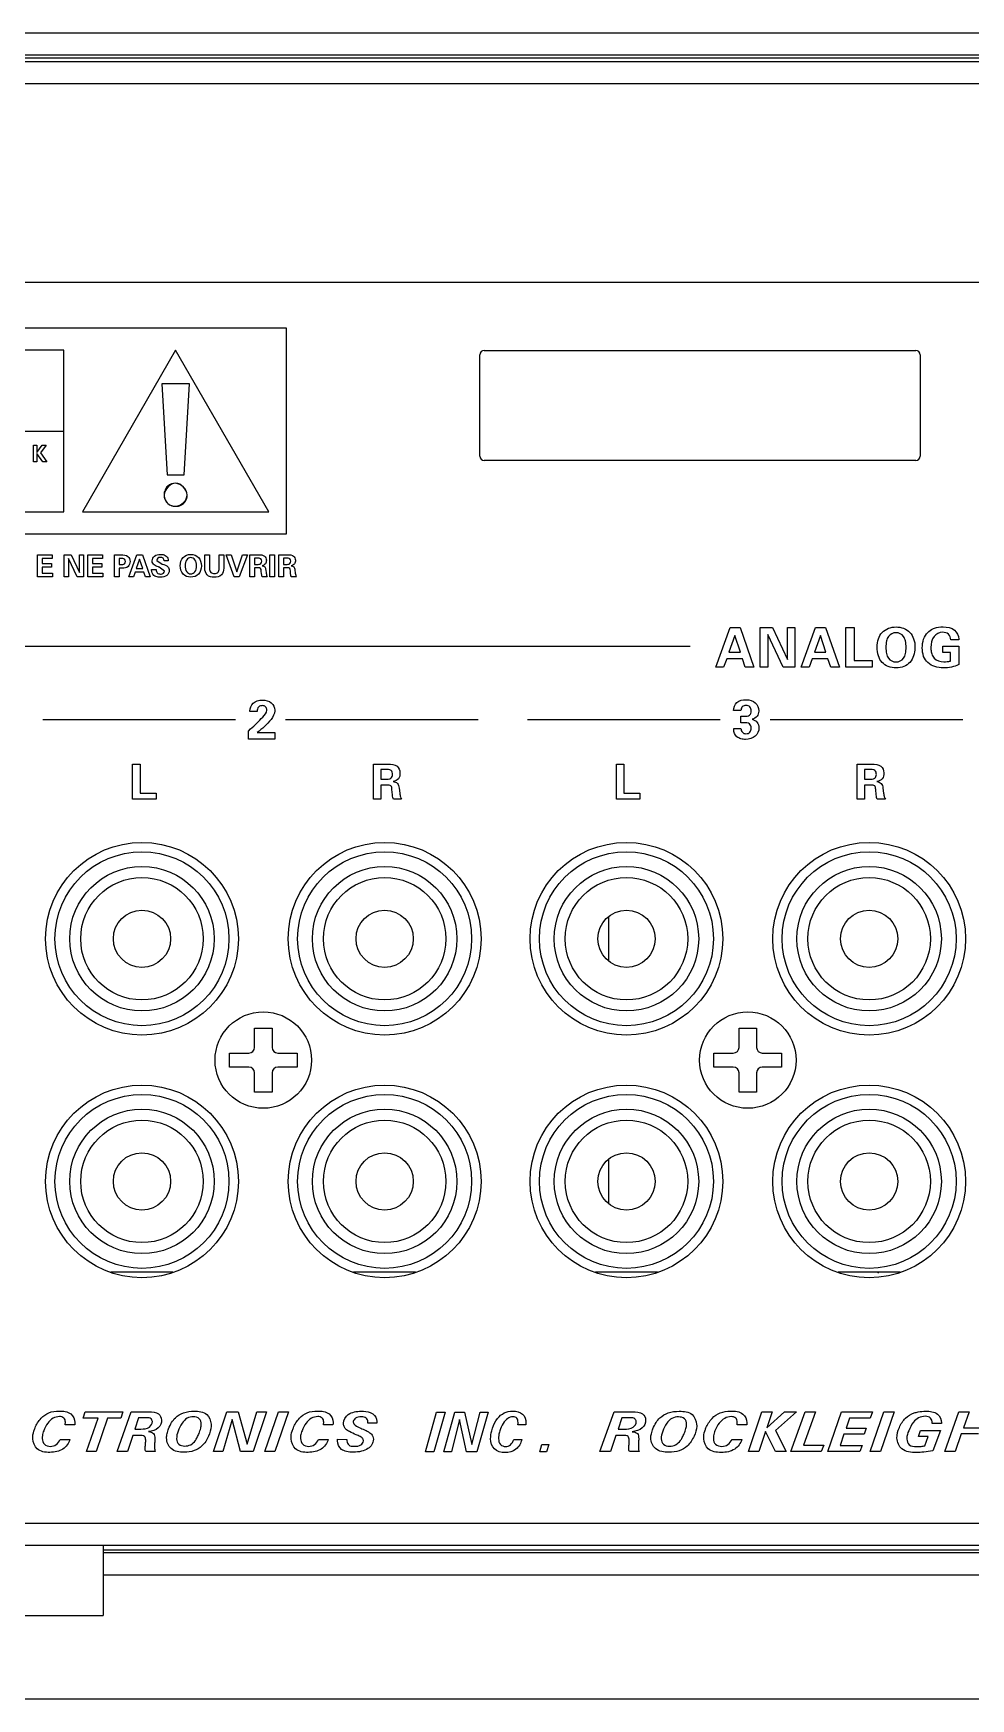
# Model space of a CAD drawing. Header units: inches. Extents: x 0 to 34, y 0 to 22.
# Drawn here: x 9.124 to 11.252, y 0 to 3.782 of the extents above; entities that cross this region are included whole.
import ezdxf

# ---------------------------------------------------------------- set-up
doc = ezdxf.new("R2010")
doc.units = ezdxf.units.IN
doc.header["$LTSCALE"] = 1.87
doc.header["$MEASUREMENT"] = 0
doc.layers.get('0').update_dxf_attribs({"linetype": 'CONTINUOUS'})
doc.layers.add('02___PRT_ALL_AXES', color=7, linetype='CONTINUOUS')

msp = doc.modelspace()

# ---------------------------------------------------------------- linework, layer by layer
at = {"color": 8}
for p, q in [((23.983, 3.7816), (7.3328, 3.7816)), ((23.9869, 3.7166), (7.3289, 3.7166)), ((23.9829, 3.7316), (7.3329, 3.7316)), ((23.9829, 3.7253), (7.3329, 3.7253)), ((23.9607, 3.6666), (7.355, 3.6666)), ((7.805, 3.2166), (23.5107, 3.2166)), ((10.1379, 2.8216), (10.1379, 3.0516)), ((10.1479, 3.0616), (11.1279, 3.0616)), ((11.1379, 3.0516), (11.1379, 2.8216)), ((11.1279, 2.8116), (10.1479, 2.8116)), ((10.4299, 1.7758), (10.4299, 1.6753)), ((9.6265, 1.479), (9.6265, 1.5228)), ((9.6265, 1.5228), (9.6663, 1.5228)), ((9.6663, 1.5228), (9.6663, 1.479)), ((10.7265, 1.479), (10.7265, 1.5228)), ((10.7265, 1.5228), (10.7663, 1.5228)), ((10.7663, 1.5228), (10.7663, 1.479)), ((9.5696, 1.4341), (9.5696, 1.466)), ((9.5696, 1.466), (9.6135, 1.466)), ((9.6793, 1.466), (9.7231, 1.466)), ((9.7231, 1.466), (9.7231, 1.4341)), ((10.6696, 1.4341), (10.6696, 1.466)), ((10.6696, 1.466), (10.7135, 1.466)), ((10.7793, 1.466), (10.8231, 1.466)), ((10.8231, 1.466), (10.8231, 1.4341)), ((9.6135, 1.4341), (9.5696, 1.4341)), ((9.6265, 1.3773), (9.6265, 1.4211)), ((9.6663, 1.4211), (9.6663, 1.3773)), ((9.7231, 1.4341), (9.6793, 1.4341)), ((10.7135, 1.4341), (10.6696, 1.4341)), ((10.7265, 1.3773), (10.7265, 1.4211)), ((10.7663, 1.4211), (10.7663, 1.3773)), ((10.8231, 1.4341), (10.7793, 1.4341)), ((9.6663, 1.3773), (9.6265, 1.3773)), ((10.7663, 1.3773), (10.7265, 1.3773)), ((10.4299, 1.2248), (10.4299, 1.1243)), ((7.7789, 0.3986), (23.5369, 0.3986)), ((7.7555, 0.3486), (23.5602, 0.3486)), ((9.2829, 0.3486), (9.2829, 0.1886)), ((9.2829, 0.3379), (14.1579, 0.3379)), ((9.2829, 0.3316), (14.1579, 0.3316)), ((9.2829, 0.2816), (22.0329, 0.2816)), ((8.5329, 0.1886), (9.2829, 0.1886)), ((0, 0), (34, 0))]:
    msp.add_line(p, q, dxfattribs=at)
at = {"color": 5}
for p, q in [((9.6991, 3.112), (7.9388, 3.112)), ((9.6991, 2.645), (9.6991, 3.112)), ((9.1937, 3.0618), (8.456, 3.0618)), ((9.1937, 2.6952), (9.1937, 3.0618)), ((9.4474, 3.0618), (9.2357, 2.6952)), ((9.6591, 2.6952), (9.4474, 3.0618)), ((9.4162, 2.9854), (9.4284, 2.7787)), ((9.4787, 2.9854), (9.4162, 2.9854)), ((9.4664, 2.7787), (9.4787, 2.9854)), ((8.456, 2.8785), (9.1937, 2.8785)), ((9.1243, 2.8082), (9.1243, 2.846)), ((9.1243, 2.846), (9.1323, 2.846)), ((9.1323, 2.846), (9.1323, 2.8297)), ((9.1323, 2.8297), (9.1446, 2.846)), ((9.1537, 2.846), (9.1404, 2.8291)), ((9.1446, 2.846), (9.1537, 2.846)), ((9.1323, 2.8082), (9.1243, 2.8082)), ((9.1323, 2.8278), (9.1323, 2.8082)), ((9.1456, 2.8082), (9.1323, 2.8278)), ((9.1404, 2.8291), (9.155, 2.8082)), ((9.155, 2.8082), (9.1456, 2.8082)), ((9.4284, 2.7787), (9.4664, 2.7787)), ((9.4474, 2.7597), (9.4474, 2.7597)), ((9.4735, 2.7336), (9.4735, 2.7336)), ((8.456, 2.6952), (9.1937, 2.6952)), ((9.2357, 2.6952), (9.6591, 2.6952)), ((7.9388, 2.645), (9.6991, 2.645)), ((9.1336, 2.5474), (9.1336, 2.5975)), ((9.1336, 2.5975), (9.1668, 2.5975)), ((9.1445, 2.5892), (9.1445, 2.5774)), ((9.1668, 2.5892), (9.1445, 2.5892)), ((9.1445, 2.5774), (9.1654, 2.5774)), ((9.1654, 2.5774), (9.1654, 2.5692)), ((9.1668, 2.5975), (9.1668, 2.5892)), ((9.1945, 2.5474), (9.1945, 2.5975)), ((9.1945, 2.5975), (9.2099, 2.5975)), ((9.2041, 2.5888), (9.2041, 2.5474)), ((9.2235, 2.5474), (9.2041, 2.5888)), ((9.2099, 2.5975), (9.2287, 2.5573)), ((9.2287, 2.5573), (9.2287, 2.5975)), ((9.2287, 2.5975), (9.2383, 2.5975)), ((9.2383, 2.5975), (9.2383, 2.5474)), ((9.2479, 2.5474), (9.2479, 2.5975)), ((9.2479, 2.5975), (9.2811, 2.5975)), ((9.2588, 2.5892), (9.2588, 2.5774)), ((9.2811, 2.5892), (9.2588, 2.5892)), ((9.2588, 2.5774), (9.2797, 2.5774)), ((9.2797, 2.5774), (9.2797, 2.5692)), ((9.2811, 2.5975), (9.2811, 2.5892)), ((9.3088, 2.5474), (9.3088, 2.5975)), ((9.3088, 2.5975), (9.3236, 2.5975)), ((9.3189, 2.5891), (9.3189, 2.5752)), ((9.324, 2.5891), (9.3189, 2.5891)), ((9.3189, 2.5752), (9.324, 2.5752)), ((9.3414, 2.5474), (9.3595, 2.5975)), ((9.3656, 2.5876), (9.358, 2.5664)), ((9.3595, 2.5975), (9.3721, 2.5975)), ((9.3725, 2.5664), (9.3656, 2.5876)), ((9.3721, 2.5975), (9.3895, 2.5474)), ((9.4044, 2.5846), (9.4167, 2.5765)), ((9.4167, 2.5765), (9.4173, 2.5763)), ((9.4305, 2.5835), (9.4212, 2.5835)), ((9.4305, 2.5838), (9.4305, 2.5835)), ((9.5136, 2.5667), (9.5136, 2.5975)), ((9.5136, 2.5975), (9.5243, 2.5975)), ((9.5243, 2.5975), (9.5243, 2.5659)), ((9.5463, 2.5664), (9.5463, 2.5975)), ((9.5463, 2.5975), (9.5566, 2.5975)), ((9.5566, 2.5975), (9.5566, 2.5667)), ((9.5799, 2.5474), (9.5617, 2.5975)), ((9.5617, 2.5975), (9.5733, 2.5975)), ((9.5733, 2.5975), (9.5865, 2.5584)), ((9.5865, 2.5584), (9.5993, 2.5975)), ((9.6102, 2.5975), (9.5918, 2.5474)), ((9.5993, 2.5975), (9.6102, 2.5975)), ((9.6156, 2.5474), (9.6156, 2.5975)), ((9.6156, 2.5975), (9.6363, 2.5975)), ((9.6261, 2.5897), (9.6261, 2.5757)), ((9.6324, 2.5897), (9.6261, 2.5897)), ((9.6261, 2.5757), (9.6324, 2.5757)), ((9.6613, 2.5474), (9.6613, 2.5975)), ((9.6613, 2.5975), (9.672, 2.5975)), ((9.672, 2.5975), (9.672, 2.5474)), ((9.6815, 2.5474), (9.6815, 2.5975)), ((9.6815, 2.5975), (9.7023, 2.5975)), ((9.6921, 2.5897), (9.6921, 2.5757)), ((9.6984, 2.5897), (9.6921, 2.5897)), ((9.6921, 2.5757), (9.6984, 2.5757)), ((9.1676, 2.5474), (9.1336, 2.5474)), ((9.1445, 2.5692), (9.1445, 2.5558)), ((9.1654, 2.5692), (9.1445, 2.5692)), ((9.1445, 2.5558), (9.1676, 2.5558)), ((9.1676, 2.5558), (9.1676, 2.5474)), ((9.2041, 2.5474), (9.1945, 2.5474)), ((9.2383, 2.5474), (9.2235, 2.5474)), ((9.2819, 2.5474), (9.2479, 2.5474)), ((9.2588, 2.5692), (9.2588, 2.5558)), ((9.2797, 2.5692), (9.2588, 2.5692)), ((9.2588, 2.5558), (9.2819, 2.5558)), ((9.2819, 2.5558), (9.2819, 2.5474)), ((9.3189, 2.5474), (9.3088, 2.5474)), ((9.3189, 2.5667), (9.3189, 2.5474)), ((9.3263, 2.5667), (9.3189, 2.5667)), ((9.3514, 2.5474), (9.3414, 2.5474)), ((9.3553, 2.5582), (9.3514, 2.5474)), ((9.3751, 2.5582), (9.3553, 2.5582)), ((9.358, 2.5664), (9.3725, 2.5664)), ((9.3787, 2.5474), (9.3751, 2.5582)), ((9.3895, 2.5474), (9.3787, 2.5474)), ((9.3927, 2.563), (9.3927, 2.5637)), ((9.3927, 2.5637), (9.4032, 2.5637)), ((9.422, 2.5606), (9.4102, 2.5693)), ((9.5918, 2.5474), (9.5799, 2.5474)), ((9.6261, 2.5474), (9.6156, 2.5474)), ((9.6261, 2.5676), (9.6261, 2.5474)), ((9.6353, 2.5676), (9.6261, 2.5676)), ((9.6425, 2.5535), (9.6418, 2.5611)), ((9.6555, 2.5474), (9.6439, 2.5474)), ((9.652, 2.5631), (9.6529, 2.5558)), ((9.672, 2.5474), (9.6613, 2.5474)), ((9.6921, 2.5474), (9.6815, 2.5474)), ((9.6921, 2.5676), (9.6921, 2.5474)), ((9.7013, 2.5676), (9.6921, 2.5676)), ((9.7085, 2.5535), (9.7078, 2.5611)), ((9.7215, 2.5474), (9.7099, 2.5474)), ((9.718, 2.5631), (9.7189, 2.5558)), ((10.6735, 2.3422), (10.7062, 2.4322)), ((10.7062, 2.4322), (10.7289, 2.4322)), ((10.7289, 2.4322), (10.7603, 2.3422)), ((10.7746, 2.3422), (10.7746, 2.4322)), ((10.7746, 2.4322), (10.8024, 2.4322)), ((10.8024, 2.4322), (10.8362, 2.3598)), ((10.8362, 2.3598), (10.8362, 2.4322)), ((10.8362, 2.4322), (10.8535, 2.4322)), ((10.8535, 2.4322), (10.8535, 2.3422)), ((10.8677, 2.3422), (10.9003, 2.4322)), ((10.9003, 2.4322), (10.923, 2.4322)), ((10.923, 2.4322), (10.9544, 2.3422)), ((10.9689, 2.3422), (10.9689, 2.4322)), ((10.9689, 2.4322), (10.988, 2.4322)), ((10.988, 2.4322), (10.988, 2.3574)), ((10.6159, 2.389), (8.0461, 2.389)), ((10.7172, 2.4145), (10.7035, 2.3763)), ((10.7295, 2.3763), (10.7172, 2.4145)), ((10.7919, 2.4167), (10.7919, 2.3422)), ((10.8268, 2.3422), (10.7919, 2.4167)), ((10.9113, 2.4145), (10.8977, 2.3763)), ((10.9237, 2.3763), (10.9113, 2.4145)), ((11.1893, 2.3758), (11.1893, 2.3902)), ((11.1893, 2.3902), (11.2252, 2.3902)), ((11.2255, 2.4045), (11.2073, 2.4045)), ((11.2252, 2.3902), (11.2252, 2.348)), ((11.2255, 2.4061), (11.2255, 2.4045)), ((10.6987, 2.3615), (10.6916, 2.3422)), ((10.7343, 2.3615), (10.6987, 2.3615)), ((10.7035, 2.3763), (10.7295, 2.3763)), ((10.7407, 2.3422), (10.7343, 2.3615)), ((10.8928, 2.3615), (10.8858, 2.3422)), ((10.9284, 2.3615), (10.8928, 2.3615)), ((10.8977, 2.3763), (10.9237, 2.3763)), ((10.9348, 2.3422), (10.9284, 2.3615)), ((10.988, 2.3574), (11.0286, 2.3574)), ((11.0286, 2.3574), (11.0286, 2.3422)), ((11.2065, 2.3758), (11.1893, 2.3758)), ((11.2064, 2.3562), (11.2065, 2.3758)), ((10.6916, 2.3422), (10.6735, 2.3422)), ((10.7603, 2.3422), (10.7407, 2.3422)), ((10.7919, 2.3422), (10.7746, 2.3422)), ((10.8535, 2.3422), (10.8268, 2.3422)), ((10.8858, 2.3422), (10.8677, 2.3422)), ((10.9544, 2.3422), (10.9348, 2.3422)), ((11.0286, 2.3422), (10.9689, 2.3422)), ((9.6159, 2.2418), (9.6159, 2.2427)), ((9.6325, 2.2418), (9.6159, 2.2418)), ((10.7308, 2.2437), (10.7142, 2.2437)), ((9.1461, 2.2233), (9.5836, 2.2233)), ((9.6125, 2.1973), (9.6176, 2.2019)), ((9.6125, 2.179), (9.6125, 2.1973)), ((9.6325, 2.1938), (9.6727, 2.1938)), ((9.6727, 2.1938), (9.6727, 2.179)), ((9.6971, 2.2233), (10.1346, 2.2233)), ((10.2461, 2.2233), (10.6836, 2.2233)), ((10.7146, 2.2011), (10.7146, 2.2029)), ((10.7146, 2.2029), (10.7309, 2.2029)), ((10.7309, 2.2162), (10.7309, 2.2307)), ((10.7309, 2.2307), (10.7377, 2.2307)), ((10.7374, 2.2162), (10.7309, 2.2162)), ((10.7971, 2.2233), (11.2346, 2.2233)), ((9.6727, 2.179), (9.6125, 2.179)), ((9.3497, 2.0423), (9.3497, 2.1223)), ((9.3497, 2.1223), (9.3667, 2.1223)), ((9.3667, 2.1223), (9.3667, 2.0559)), ((9.8964, 2.0423), (9.8964, 2.1223)), ((9.8964, 2.1223), (9.9296, 2.1223)), ((10.4482, 2.0423), (10.4482, 2.1223)), ((10.4482, 2.1223), (10.4653, 2.1223)), ((10.4653, 2.1223), (10.4653, 2.0559)), ((10.9949, 2.0423), (10.9949, 2.1223)), ((10.9949, 2.1223), (11.0282, 2.1223)), ((9.9132, 2.11), (9.9132, 2.0876)), ((9.9233, 2.11), (9.9132, 2.11)), ((9.9132, 2.0876), (9.9233, 2.0876)), ((11.0117, 2.11), (11.0117, 2.0876)), ((11.0218, 2.11), (11.0117, 2.11)), ((11.0117, 2.0876), (11.0218, 2.0876)), ((9.4028, 2.0423), (9.3497, 2.0423)), ((9.3667, 2.0559), (9.4028, 2.0559)), ((9.4028, 2.0559), (9.4028, 2.0423)), ((9.9132, 2.0423), (9.8964, 2.0423)), ((9.9132, 2.0745), (9.9132, 2.0423)), ((9.9279, 2.0745), (9.9132, 2.0745)), ((9.9395, 2.0521), (9.9384, 2.0642)), ((9.9603, 2.0423), (9.9417, 2.0423)), ((9.9547, 2.0673), (9.9562, 2.0558)), ((10.5014, 2.0423), (10.4482, 2.0423)), ((10.4653, 2.0559), (10.5014, 2.0559)), ((10.5014, 2.0559), (10.5014, 2.0423)), ((11.0117, 2.0423), (10.9949, 2.0423)), ((11.0117, 2.0745), (11.0117, 2.0423)), ((11.0265, 2.0745), (11.0117, 2.0745)), ((11.038, 2.0521), (11.0369, 2.0642)), ((11.0588, 2.0423), (11.0403, 2.0423)), ((11.0533, 2.0673), (11.0547, 2.0558)), ((11.0419, 0.9665), (11.044, 0.9686)), ((9.2372, 0.6373), (9.2419, 0.6512)), ((9.2419, 0.6512), (9.3276, 0.6512)), ((9.3148, 0.5612), (9.3463, 0.6512)), ((9.3276, 0.6512), (9.3231, 0.6373)), ((9.3463, 0.6512), (9.3868, 0.6512)), ((9.5334, 0.5612), (9.5637, 0.6512)), ((9.5637, 0.6512), (9.5894, 0.6512)), ((9.5894, 0.6512), (9.6094, 0.5777)), ((9.6094, 0.5777), (9.6317, 0.6512)), ((9.6533, 0.6512), (9.6232, 0.5612)), ((9.6317, 0.6512), (9.6533, 0.6512)), ((9.65, 0.5612), (9.6806, 0.6512)), ((9.7034, 0.6512), (9.6728, 0.5612)), ((9.6806, 0.6512), (9.7034, 0.6512)), ((10.0143, 0.5608), (10.04, 0.6508)), ((10.0592, 0.6508), (10.0335, 0.5608)), ((10.04, 0.6508), (10.0592, 0.6508)), ((10.0561, 0.5608), (10.0815, 0.6508)), ((10.0815, 0.6508), (10.1031, 0.6508)), ((10.1031, 0.6508), (10.12, 0.5773)), ((10.12, 0.5773), (10.1387, 0.6508)), ((10.1569, 0.6508), (10.1315, 0.5608)), ((10.1387, 0.6508), (10.1569, 0.6508)), ((10.4108, 0.5611), (10.4433, 0.6511)), ((10.4433, 0.6511), (10.485, 0.6511)), ((10.7477, 0.5611), (10.7785, 0.6511)), ((10.7785, 0.6511), (10.8019, 0.6511)), ((10.8019, 0.6511), (10.7896, 0.6152)), ((10.7896, 0.6152), (10.8297, 0.6511)), ((10.8567, 0.6511), (10.8094, 0.6089)), ((10.8297, 0.6511), (10.8567, 0.6511)), ((10.8444, 0.5611), (10.8764, 0.6511)), ((10.8998, 0.6511), (10.8731, 0.5758)), ((10.8764, 0.6511), (10.8998, 0.6511)), ((10.9281, 0.5611), (10.9593, 0.6511)), ((10.9593, 0.6511), (11.0295, 0.6511)), ((11.024, 0.5611), (11.0555, 0.6511)), ((11.0295, 0.6511), (11.0245, 0.6371)), ((11.079, 0.6511), (11.0475, 0.5611)), ((11.0555, 0.6511), (11.079, 0.6511)), ((11.194, 0.5611), (11.2256, 0.6511)), ((11.2256, 0.6511), (11.2487, 0.6511)), ((11.2487, 0.6511), (11.236, 0.615)), ((9.2181, 0.6221), (9.1965, 0.6221)), ((9.2711, 0.6373), (9.2372, 0.6373)), ((9.2451, 0.5612), (9.2711, 0.6373)), ((9.2928, 0.6373), (9.2672, 0.5612)), ((9.3231, 0.6373), (9.2928, 0.6373)), ((9.3632, 0.6378), (9.3549, 0.6123)), ((9.3549, 0.6123), (9.3686, 0.6123)), ((9.3818, 0.6378), (9.3632, 0.6378)), ((9.5757, 0.6342), (9.5547, 0.5612)), ((9.5946, 0.5612), (9.5757, 0.6342)), ((9.8046, 0.6221), (9.783, 0.6221)), ((9.9042, 0.6257), (9.8838, 0.6257)), ((10.0916, 0.6338), (10.074, 0.5608)), ((10.1075, 0.5608), (10.0916, 0.6338)), ((10.2425, 0.6217), (10.2244, 0.6217)), ((10.4607, 0.6377), (10.4522, 0.6122)), ((10.4522, 0.6122), (10.4662, 0.6122)), ((10.4799, 0.6377), (10.4607, 0.6377)), ((10.7442, 0.622), (10.722, 0.6219)), ((10.7867, 0.6068), (10.7712, 0.5611)), ((10.8095, 0.5611), (10.7867, 0.6068)), ((10.8094, 0.6089), (10.8339, 0.5611)), ((10.9776, 0.6371), (10.9698, 0.6142)), ((10.9698, 0.6142), (11.0151, 0.6142)), ((11.0245, 0.6371), (10.9776, 0.6371)), ((11.0151, 0.6142), (11.0104, 0.6003)), ((11.1338, 0.5952), (11.1387, 0.6089)), ((11.1387, 0.6089), (11.1837, 0.6089)), ((11.1653, 0.6251), (11.1653, 0.6259)), ((11.1863, 0.6251), (11.1653, 0.6251)), ((11.1837, 0.6089), (11.1664, 0.5631)), ((11.1863, 0.6261), (11.1863, 0.6251)), ((11.236, 0.615), (11.2751, 0.615)), ((9.1855, 0.5888), (9.2073, 0.5888)), ((9.3499, 0.5978), (9.3377, 0.5612)), ((9.3658, 0.5978), (9.3499, 0.5978)), ((9.772, 0.5888), (9.7938, 0.5888)), ((9.8147, 0.5857), (9.8149, 0.589)), ((9.8149, 0.589), (9.8364, 0.5889)), ((10.2151, 0.5885), (10.2334, 0.5885)), ((10.2742, 0.5608), (10.2789, 0.5772)), ((10.2789, 0.5772), (10.2947, 0.5772)), ((10.2947, 0.5772), (10.2896, 0.5608)), ((10.447, 0.5977), (10.4344, 0.5611)), ((10.4634, 0.5977), (10.447, 0.5977)), ((10.7106, 0.5887), (10.733, 0.5887)), ((10.8731, 0.5758), (10.9189, 0.5758)), ((10.9189, 0.5758), (10.9131, 0.5611)), ((10.9648, 0.6003), (10.9561, 0.5752)), ((10.9561, 0.5752), (11.0062, 0.5752)), ((11.0104, 0.6003), (10.9648, 0.6003)), ((11.0062, 0.5752), (11.0011, 0.5611)), ((11.1562, 0.5952), (11.1338, 0.5952)), ((11.1486, 0.5744), (11.1562, 0.5952)), ((11.2312, 0.6012), (11.2172, 0.5611)), ((11.2703, 0.6012), (11.2312, 0.6012)), ((9.2672, 0.5612), (9.2451, 0.5612)), ((9.3377, 0.5612), (9.3148, 0.5612)), ((9.4009, 0.5612), (9.3794, 0.5612)), ((9.5547, 0.5612), (9.5334, 0.5612)), ((9.6232, 0.5612), (9.5946, 0.5612)), ((9.6728, 0.5612), (9.65, 0.5612)), ((10.0335, 0.5608), (10.0143, 0.5608)), ((10.074, 0.5608), (10.0561, 0.5608)), ((10.1315, 0.5608), (10.1075, 0.5608)), ((10.2896, 0.5608), (10.2742, 0.5608)), ((10.4344, 0.5611), (10.4108, 0.5611)), ((10.4996, 0.5611), (10.4775, 0.5611)), ((10.7712, 0.5611), (10.7477, 0.5611)), ((10.8339, 0.5611), (10.8095, 0.5611)), ((10.9131, 0.5611), (10.8444, 0.5611)), ((11.0011, 0.5611), (10.9281, 0.5611)), ((11.0475, 0.5611), (11.024, 0.5611)), ((11.2172, 0.5611), (11.194, 0.5611))]:
    msp.add_line(p, q, dxfattribs=at)
at = {"color": 7}
for p, q in [((9.4413, 0.9686), (9.3005, 0.9686)), ((9.9923, 0.9686), (9.8515, 0.9686)), ((10.5413, 0.9686), (10.4005, 0.9686)), ((11.0923, 0.9686), (10.9515, 0.9686))]:
    msp.add_line(p, q, dxfattribs=at)
at = {"color": 8}
for centre, radius in [((9.3709, 1.7256), 0.1975), ((9.9219, 1.7256), 0.1975), ((10.4709, 1.7256), 0.1975), ((11.0219, 1.7256), 0.1975), ((9.3709, 1.7256), 0.164), ((9.3709, 1.7256), 0.139), ((9.9219, 1.7256), 0.164), ((9.9219, 1.7256), 0.139), ((10.4709, 1.7256), 0.164), ((10.4709, 1.7256), 0.139), ((11.0219, 1.7256), 0.164), ((11.0219, 1.7256), 0.139), ((9.3709, 1.7256), 0.065), ((9.9219, 1.7256), 0.065), ((10.4709, 1.7256), 0.065), ((11.0219, 1.7256), 0.065), ((9.3709, 1.1746), 0.1975), ((9.9219, 1.1746), 0.1975), ((10.4709, 1.1746), 0.1975), ((11.0219, 1.1746), 0.1975), ((9.3709, 1.1746), 0.164), ((9.9219, 1.1746), 0.164), ((10.4709, 1.1746), 0.164), ((11.0219, 1.1746), 0.164), ((9.3709, 1.1746), 0.139), ((9.9219, 1.1746), 0.139), ((10.4709, 1.1746), 0.139), ((11.0219, 1.1746), 0.139), ((9.3709, 1.1746), 0.065), ((9.9219, 1.1746), 0.065), ((10.4709, 1.1746), 0.065), ((11.0219, 1.1746), 0.065)]:
    msp.add_circle(centre, radius, dxfattribs=at)
for centre, radius, start, end in [((10.1479, 3.0516), 0.01, 90, 180), ((11.1279, 3.0516), 0.01, 0, 90), ((10.1479, 2.8216), 0.01, 180, 270), ((11.1279, 2.8216), 0.01, 270, 360), ((9.6135, 1.479), 0.013, 270, 360), ((9.6793, 1.479), 0.013, 180, 270), ((10.7135, 1.479), 0.013, 270, 360), ((10.7793, 1.479), 0.013, 180, 270), ((9.6135, 1.4211), 0.013, 0, 90), ((9.6793, 1.4211), 0.013, 90, 180), ((10.7135, 1.4211), 0.013, 0, 90), ((10.7793, 1.4211), 0.013, 90, 180)]:
    msp.add_arc(centre, radius, start, end, dxfattribs=at)
at = {"color": 5}
for points, start_tangent, end_tangent in [([(9.4474, 2.7597), (9.4213, 2.7336), (9.4279, 2.7157), (9.436, 2.7098), (9.4474, 2.7075), (9.4486, 2.7076)], (-1, 0.000793), (0.999407, 0.034422)), ([(9.4735, 2.7336), (9.4474, 2.7597), (9.4295, 2.7532), (9.4236, 2.745), (9.4213, 2.7336), (9.4214, 2.7325)], (0.001132, 0.999999), (0.034, -0.999422)), ([(9.4214, 2.7325), (9.4236, 2.7222), (9.4295, 2.7141), (9.4474, 2.7075), (9.4735, 2.7336)], (0.034, -0.999422), (-0.000226, 1)), ([(9.4486, 2.7076), (9.4588, 2.7098), (9.467, 2.7157), (9.4735, 2.7336), (9.4474, 2.7597)], (0.999407, 0.034422), (-1, -0.000566)), ([(9.3236, 2.5975), (9.339, 2.5938), (9.3438, 2.5822), (9.3394, 2.5707), (9.3263, 2.5667)], (1, 0), (-1, 0)), ([(9.324, 2.5752), (9.3311, 2.5768), (9.3332, 2.5822), (9.3311, 2.5875), (9.324, 2.5891)], (1, 0), (-1, 0)), ([(9.4102, 2.5693), (9.4091, 2.5697), (9.4081, 2.57), (9.3986, 2.5743), (9.3953, 2.5783), (9.3942, 2.5837), (9.3993, 2.5944), (9.4132, 2.5983), (9.4211, 2.5973)], (-0.942064, 0.335432), (0.951714, -0.306986)), ([(9.4173, 2.5763), (9.4297, 2.5701), (9.4327, 2.5615), (9.4274, 2.5506), (9.4125, 2.5466), (9.4027, 2.5478)], (0.949393, -0.314089), (-0.950656, 0.310247)), ([(9.4212, 2.5835), (9.4187, 2.5894), (9.4126, 2.5915), (9.4066, 2.5897), (9.4044, 2.5851), (9.4044, 2.5846)], (-0.087673, 0.996149), (0.121868, -0.992546)), ([(9.4211, 2.5973), (9.426, 2.5945), (9.4305, 2.5838)], (0.951714, -0.306986), (0, -1)), ([(9.4579, 2.5727), (9.4644, 2.5914), (9.4818, 2.5982), (9.4993, 2.5914), (9.5057, 2.5727), (9.5057, 2.5716)], (0.00915, 0.999958), (-0.017631, -0.999845)), ([(9.5057, 2.5716), (9.4993, 2.5535), (9.4818, 2.5466), (9.4643, 2.5535), (9.4579, 2.5727)], (-0.017631, -0.999845), (0.00915, 0.999958)), ([(9.4945, 2.572), (9.4945, 2.5726), (9.4912, 2.5863), (9.4818, 2.591), (9.4724, 2.5863), (9.4691, 2.5726)], (0.002644, 0.999997), (-0.004011, -0.999992)), ([(9.4691, 2.5726), (9.4724, 2.5588), (9.4818, 2.5541), (9.4912, 2.5588), (9.4945, 2.572)], (-0.004011, -0.999992), (0.002644, 0.999997)), ([(9.6324, 2.5757), (9.6405, 2.5773), (9.6427, 2.5826), (9.6406, 2.5882), (9.6324, 2.5897)], (1, 0), (-1, 0)), ([(9.6363, 2.5975), (9.6492, 2.5944), (9.6533, 2.5849), (9.651, 2.5766), (9.6436, 2.5725)], (1, 0), (-0.972867, -0.231366)), ([(9.6436, 2.5725), (9.6496, 2.57), (9.652, 2.5631)], (0.993901, -0.110274), (0.123445, -0.992351)), ([(9.6984, 2.5757), (9.7065, 2.5773), (9.7087, 2.5826), (9.7066, 2.5882), (9.6984, 2.5897)], (1, 0), (-1, 0)), ([(9.7023, 2.5975), (9.7151, 2.5944), (9.7193, 2.5849), (9.7169, 2.5766), (9.7096, 2.5725)], (1, 0), (-0.972867, -0.231366)), ([(9.7096, 2.5725), (9.7155, 2.57), (9.718, 2.5631)], (0.993901, -0.110274), (0.123445, -0.992351)), ([(9.4027, 2.5478), (9.3976, 2.5507), (9.3927, 2.563)], (-0.950656, 0.310247), (0, 1)), ([(9.4032, 2.5637), (9.4056, 2.5562), (9.413, 2.5537), (9.4195, 2.5556), (9.422, 2.5606)], (0, -1), (0.008776, 0.999961)), ([(9.5566, 2.5667), (9.5513, 2.5516), (9.5351, 2.5467), (9.5189, 2.5516), (9.5136, 2.5667)], (0, -1), (0, 1)), ([(9.5243, 2.5659), (9.527, 2.5576), (9.5354, 2.5549), (9.5437, 2.5577), (9.5463, 2.5664)], (0, -1), (0, 1)), ([(9.6418, 2.5611), (9.6404, 2.5666), (9.6353, 2.5676)], (-0.090187, 0.995925), (-1, 0)), ([(9.6439, 2.5474), (9.6431, 2.5499), (9.6425, 2.5535)], (-0.45318, 0.891419), (-0.088484, 0.996078)), ([(9.6529, 2.5558), (9.6539, 2.5508), (9.6555, 2.5474)], (0.130757, -0.991414), (0.58774, -0.80905)), ([(9.7078, 2.5611), (9.7063, 2.5666), (9.7013, 2.5676)], (-0.090187, 0.995925), (-1, 0)), ([(9.7099, 2.5474), (9.709, 2.5499), (9.7085, 2.5535)], (-0.45318, 0.891419), (-0.088484, 0.996078)), ([(9.7189, 2.5558), (9.7199, 2.5508), (9.7215, 2.5474)], (0.130757, -0.991414), (0.58774, -0.80905)), ([(11.04, 2.3877), (11.0428, 2.4068), (11.0515, 2.4213), (11.083, 2.4336), (11.1144, 2.4213), (11.123, 2.4067), (11.1259, 2.3877), (11.1258, 2.3857)], (-0.002064, 0.999998), (-0.021178, -0.999776)), ([(11.1057, 2.3875), (11.1042, 2.4017), (11.0999, 2.4121), (11.0829, 2.4206), (11.066, 2.4121), (11.0615, 2.4017), (11.0601, 2.3875)], (-0.000798, 1), (-0.001308, -0.999999)), ([(11.2252, 2.348), (11.2092, 2.3425), (11.1903, 2.3407), (11.155, 2.3525), (11.1457, 2.3668), (11.1426, 2.386), (11.1457, 2.4059), (11.1551, 2.421), (11.1667, 2.4291)], (-0.894711, -0.446645), (0.905663, 0.423998)), ([(11.2073, 2.4045), (11.2022, 2.4171), (11.1887, 2.4214), (11.1693, 2.4121), (11.1622, 2.3866), (11.1623, 2.3823)], (-0.045602, 0.99896), (0.06758, -0.997714)), ([(11.1667, 2.4291), (11.17, 2.4305), (11.1898, 2.4337), (11.2158, 2.4262), (11.2255, 2.4061)], (0.905663, 0.423998), (0, -1)), ([(11.1258, 2.3857), (11.123, 2.368), (11.1145, 2.3531), (11.101, 2.3438), (11.083, 2.3407), (11.065, 2.3438), (11.0514, 2.3531), (11.0429, 2.3679), (11.04, 2.3877)], (-0.021178, -0.999776), (-0.002064, 0.999998)), ([(11.0601, 2.3875), (11.0615, 2.3731), (11.0659, 2.3626), (11.0829, 2.3541), (11.0999, 2.3626), (11.1043, 2.3731), (11.1057, 2.3875)], (-0.001308, -0.999999), (-0.000798, 1)), ([(11.1623, 2.3823), (11.1641, 2.3726), (11.1697, 2.3625), (11.1917, 2.3543), (11.1992, 2.3548), (11.2064, 2.3562)], (0.06758, -0.997714), (0.968794, 0.247869)), ([(9.6159, 2.2427), (9.6234, 2.2608), (9.644, 2.2675), (9.6646, 2.2612), (9.6723, 2.2444), (9.6723, 2.2432)], (0, 1), (-0.031701, -0.999497)), ([(9.6176, 2.2019), (9.6453, 2.2291), (9.6545, 2.2447), (9.6516, 2.2521), (9.6442, 2.255), (9.6361, 2.2521)], (0.745554, 0.666445), (-0.731586, -0.681749)), ([(9.6361, 2.2521), (9.6357, 2.2517), (9.6325, 2.2418)], (-0.731586, -0.681749), (-0.037608, -0.999293)), ([(9.6723, 2.2432), (9.6641, 2.2237), (9.6325, 2.1938)], (-0.031701, -0.999497), (-0.773417, -0.633897)), ([(10.7142, 2.2437), (10.7217, 2.2619), (10.7426, 2.2683), (10.7634, 2.2615), (10.7711, 2.2431), (10.7711, 2.2422)], (0.010526, 0.999945), (-0.022462, -0.999748)), ([(10.7423, 2.2555), (10.734, 2.2523), (10.7308, 2.2437)], (-1, 0.000454), (-0.023071, -0.999734)), ([(10.7377, 2.2307), (10.7506, 2.2334), (10.7543, 2.2426), (10.7511, 2.2521), (10.7423, 2.2555)], (1, 0), (-1, 0.000454)), ([(10.7711, 2.2422), (10.7674, 2.2308), (10.7562, 2.2239)], (-0.022462, -0.999748), (-0.964254, -0.26498)), ([(10.7308, 2.1796), (10.7218, 2.1844), (10.7146, 2.2011)], (-0.961262, 0.275636), (0, 1)), ([(10.7562, 2.2239), (10.7677, 2.217), (10.7717, 2.2044), (10.7633, 2.1856), (10.7414, 2.1783), (10.7308, 2.1796)], (0.970098, -0.242712), (-0.961262, 0.275636)), ([(10.7309, 2.2029), (10.7341, 2.1943), (10.7422, 2.1911), (10.7511, 2.1946), (10.7543, 2.2041), (10.7543, 2.2046)], (0.022795, -0.99974), (-0.052637, 0.998614)), ([(10.7543, 2.2046), (10.7506, 2.2134), (10.7374, 2.2162)], (-0.052637, 0.998614), (-1, 0)), ([(9.9296, 2.1223), (9.9501, 2.1174), (9.9567, 2.1022), (9.953, 2.089), (9.9412, 2.0824)], (1, 0), (-0.9727, -0.232066)), ([(11.0282, 2.1223), (11.0487, 2.1174), (11.0553, 2.1022), (11.0516, 2.089), (11.0397, 2.0824)], (1, 0), (-0.9727, -0.232066)), ([(9.9233, 2.0876), (9.9363, 2.09), (9.9398, 2.0985), (9.9365, 2.1075), (9.9233, 2.11)], (1, 0), (-1, 0)), ([(9.9412, 2.0824), (9.9508, 2.0784), (9.9547, 2.0673)], (0.993927, -0.110039), (0.123574, -0.992335)), ([(11.0218, 2.0876), (11.0349, 2.09), (11.0384, 2.0985), (11.035, 2.1075), (11.0218, 2.11)], (1, 0), (-1, 0)), ([(11.0397, 2.0824), (11.0493, 2.0784), (11.0533, 2.0673)], (0.993927, -0.110039), (0.123574, -0.992335)), ([(9.9384, 2.0642), (9.9361, 2.073), (9.9279, 2.0745)], (-0.09177, 0.99578), (-1, 0)), ([(9.9417, 2.0423), (9.9404, 2.0462), (9.9395, 2.0521)], (-0.455876, 0.890043), (-0.091532, 0.995802)), ([(9.9562, 2.0558), (9.9578, 2.0477), (9.9603, 2.0423)], (0.132722, -0.991153), (0.587228, -0.809422)), ([(11.0369, 2.0642), (11.0346, 2.073), (11.0265, 2.0745)], (-0.09177, 0.99578), (-1, 0)), ([(11.0403, 2.0423), (11.0389, 2.0462), (11.038, 2.0521)], (-0.455876, 0.890043), (-0.091532, 0.995802)), ([(11.0547, 2.0558), (11.0563, 2.0477), (11.0588, 2.0423)], (0.132722, -0.991153), (0.587228, -0.809422)), ([(9.1254, 0.6077), (9.1281, 0.615), (9.1417, 0.6367), (9.1595, 0.6492), (9.1826, 0.6532), (9.2093, 0.6465), (9.2184, 0.6268), (9.2183, 0.6251), (9.2181, 0.6221)], (0.297713, 0.954655), (-0.1085, -0.994096)), ([(9.3868, 0.6512), (9.4085, 0.6468), (9.4154, 0.6328), (9.4079, 0.615), (9.3858, 0.6064)], (1, 0), (-0.99195, -0.126632)), ([(9.4269, 0.592), (9.4281, 0.6018), (9.4315, 0.6131), (9.4383, 0.6272), (9.4467, 0.6377), (9.4653, 0.6491), (9.4895, 0.6528), (9.518, 0.6452), (9.5278, 0.623), (9.5279, 0.6189)], (-0.010042, 0.99995), (-0.021784, -0.999763)), ([(9.7119, 0.6077), (9.7146, 0.615), (9.7282, 0.6367), (9.746, 0.6492), (9.7691, 0.6532), (9.7958, 0.6465), (9.8049, 0.6268), (9.8048, 0.6251), (9.8046, 0.6221)], (0.297713, 0.954655), (-0.1085, -0.994096)), ([(9.8736, 0.5853), (9.8736, 0.5861), (9.8709, 0.5924), (9.8662, 0.5954), (9.8576, 0.5993), (9.8422, 0.6064), (9.8336, 0.6123), (9.8297, 0.6182), (9.8284, 0.6255), (9.8394, 0.6452), (9.8684, 0.6527), (9.8892, 0.6499)], (0.068662, 0.99764), (0.926565, -0.376135)), ([(9.8892, 0.6499), (9.8951, 0.6466), (9.9045, 0.6295), (9.9045, 0.628), (9.9042, 0.6257)], (0.926565, -0.376135), (-0.135768, -0.990741)), ([(10.165, 0.6086), (10.1668, 0.6146), (10.1783, 0.6363), (10.1933, 0.6488), (10.2126, 0.6528), (10.2351, 0.6461), (10.2427, 0.6264), (10.2427, 0.6247), (10.2425, 0.6217)], (0.267044, 0.963684), (-0.093978, -0.995574)), ([(10.485, 0.6511), (10.5074, 0.6466), (10.5145, 0.6327), (10.5068, 0.6148), (10.484, 0.6063)], (1, 0), (-0.992408, -0.122987)), ([(10.5263, 0.5918), (10.5275, 0.6017), (10.5311, 0.6129), (10.538, 0.6271), (10.5468, 0.6376), (10.5659, 0.6489), (10.5908, 0.6527), (10.6202, 0.6451), (10.6302, 0.6228), (10.6304, 0.6188)], (-0.011741, 0.999931), (-0.021291, -0.999773)), ([(10.6487, 0.6076), (10.6515, 0.6148), (10.6655, 0.6366), (10.6839, 0.6491), (10.7076, 0.6531), (10.7352, 0.6464), (10.7445, 0.6267), (10.7445, 0.6249), (10.7442, 0.622)], (0.306458, 0.951884), (-0.111397, -0.993776)), ([(11.1664, 0.5631), (11.146, 0.5599), (11.129, 0.5589), (11.0963, 0.5673), (11.085, 0.5916), (11.0906, 0.616), (11.1047, 0.6371), (11.1242, 0.6488), (11.1333, 0.6513)], (-0.982555, -0.185973), (0.982083, 0.188448)), ([(11.1333, 0.6513), (11.1501, 0.6528), (11.1772, 0.646), (11.1863, 0.6261)], (0.982083, 0.188448), (0, -1)), ([(9.2073, 0.5888), (9.1913, 0.5669), (9.1617, 0.5593), (9.1331, 0.5674), (9.1231, 0.5904), (9.1254, 0.6077)], (-0.279909, -0.960027), (0.297713, 0.954655)), ([(9.1965, 0.6221), (9.1969, 0.6248), (9.1971, 0.6277), (9.1936, 0.6373), (9.1834, 0.6406), (9.1693, 0.6367), (9.1571, 0.6256), (9.1479, 0.6084), (9.1447, 0.5973)], (0.185329, 0.982676), (-0.151346, -0.988481)), ([(9.3686, 0.6123), (9.3877, 0.6168), (9.3945, 0.6292), (9.3915, 0.6357), (9.3818, 0.6378)], (1, 0), (-1, 0)), ([(9.3858, 0.6064), (9.3972, 0.6022), (9.4, 0.5904), (9.3997, 0.5804), (9.3994, 0.5711), (9.3998, 0.5656), (9.4009, 0.5612)], (0.990031, -0.140847), (0.309086, -0.951034)), ([(9.5279, 0.6189), (9.522, 0.596), (9.507, 0.5738), (9.4894, 0.5632), (9.4666, 0.5597), (9.437, 0.5679), (9.4269, 0.592)], (-0.021784, -0.999763), (-0.010042, 0.99995)), ([(9.4875, 0.6399), (9.4733, 0.6367), (9.4622, 0.6257), (9.453, 0.6073), (9.4496, 0.59), (9.4544, 0.5779), (9.468, 0.5736)], (-0.999941, 0.010891), (1, 0.000444)), ([(9.468, 0.5736), (9.4815, 0.5768), (9.4922, 0.5863), (9.4962, 0.5929), (9.5004, 0.6021), (9.5043, 0.614), (9.5056, 0.6233), (9.501, 0.6357), (9.4875, 0.6399)], (1, 0.000444), (-0.999941, 0.010891)), ([(9.7938, 0.5888), (9.7778, 0.5669), (9.7482, 0.5593), (9.7196, 0.5674), (9.7096, 0.5904), (9.7119, 0.6077)], (-0.279909, -0.960027), (0.297713, 0.954655)), ([(9.783, 0.6221), (9.7834, 0.6248), (9.7836, 0.6277), (9.7801, 0.6373), (9.7699, 0.6406), (9.7558, 0.6367), (9.7436, 0.6256), (9.7344, 0.6084), (9.7312, 0.5973)], (0.185329, 0.982676), (-0.151346, -0.988481)), ([(9.8507, 0.6294), (9.8506, 0.628), (9.8549, 0.6211), (9.8676, 0.6141), (9.8729, 0.6118), (9.8796, 0.6088), (9.8849, 0.6059), (9.8919, 0.6008), (9.8963, 0.589), (9.884, 0.5678), (9.8696, 0.5617), (9.8512, 0.5597), (9.8353, 0.5613), (9.8293, 0.5632)], (-0.143526, -0.989647), (-0.925319, 0.379189)), ([(9.8838, 0.6257), (9.884, 0.6267), (9.884, 0.6281), (9.88, 0.6371), (9.8691, 0.6403), (9.8557, 0.6368), (9.8507, 0.6294)], (0.13979, 0.990181), (-0.143526, -0.989647)), ([(10.2334, 0.5885), (10.22, 0.5665), (10.1951, 0.5589), (10.171, 0.567), (10.1626, 0.59), (10.165, 0.6086)], (-0.237807, -0.971312), (0.267044, 0.963684)), ([(10.2244, 0.6217), (10.2247, 0.6244), (10.2248, 0.6273), (10.2219, 0.6369), (10.2133, 0.6402), (10.2015, 0.6363), (10.1912, 0.6252), (10.1834, 0.608), (10.181, 0.5979)], (0.155963, 0.987763), (-0.149837, -0.988711)), ([(10.4662, 0.6122), (10.4859, 0.6167), (10.493, 0.6291), (10.4898, 0.6356), (10.4799, 0.6377)], (1, 0), (-1, 0)), ([(10.484, 0.6063), (10.4957, 0.6021), (10.4987, 0.5903), (10.4983, 0.5803), (10.498, 0.571), (10.4984, 0.5654), (10.4996, 0.5611)], (0.990603, -0.136772), (0.318597, -0.94789)), ([(10.6304, 0.6188), (10.6243, 0.5959), (10.6089, 0.5737), (10.5907, 0.5631), (10.5673, 0.5596), (10.5368, 0.5678), (10.5263, 0.5918)], (-0.021291, -0.999773), (-0.011741, 0.999931)), ([(10.5888, 0.6398), (10.5741, 0.6365), (10.5627, 0.6256), (10.5532, 0.6072), (10.5497, 0.5898), (10.5547, 0.5777), (10.5687, 0.5735)], (-0.999965, 0.008366), (0.999996, 0.002857)), ([(10.5687, 0.5735), (10.5826, 0.5766), (10.5936, 0.5862), (10.5977, 0.5928), (10.602, 0.602), (10.6061, 0.6138), (10.6074, 0.6232), (10.6026, 0.6356), (10.5888, 0.6398)], (0.999996, 0.002857), (-0.999965, 0.008366)), ([(10.733, 0.5887), (10.7166, 0.5668), (10.6861, 0.5592), (10.6566, 0.5673), (10.6463, 0.5903), (10.6487, 0.6076)], (-0.287566, -0.957761), (0.306458, 0.951884)), ([(10.722, 0.6219), (10.7224, 0.6247), (10.7225, 0.6276), (10.719, 0.6372), (10.7084, 0.6404), (10.6939, 0.6366), (10.6814, 0.6255), (10.6718, 0.6083), (10.6686, 0.5972)], (0.189486, 0.981883), (-0.155819, -0.987786)), ([(11.1653, 0.6259), (11.1613, 0.6373), (11.1492, 0.6412), (11.1343, 0.6377), (11.1223, 0.6276), (11.1118, 0.6084), (11.1073, 0.5908)], (0, 1), (0.013755, -0.999905)), ([(9.1447, 0.5973), (9.1444, 0.5908), (9.1493, 0.5777), (9.163, 0.573), (9.1764, 0.577), (9.1855, 0.5888)], (-0.151346, -0.988481), (0.392156, 0.919899)), ([(9.3794, 0.5612), (9.3785, 0.5641), (9.3782, 0.5682), (9.3788, 0.5774), (9.3793, 0.5867), (9.3766, 0.5955), (9.3658, 0.5978)], (-0.4554, 0.890287), (-1, 0)), ([(9.7312, 0.5973), (9.7309, 0.5908), (9.7358, 0.5777), (9.7495, 0.573), (9.7629, 0.577), (9.772, 0.5888)], (-0.151346, -0.988481), (0.392156, 0.919899)), ([(9.8293, 0.5632), (9.8239, 0.5662), (9.8147, 0.5857)], (-0.925319, 0.379189), (0, 1)), ([(9.8364, 0.5889), (9.8363, 0.5873), (9.8363, 0.5852), (9.8404, 0.5761), (9.8529, 0.5731), (9.8682, 0.5765), (9.8736, 0.5853)], (-0.090536, -0.995893), (0.068662, 0.99764)), ([(10.181, 0.5979), (10.1805, 0.5904), (10.1847, 0.5773), (10.1962, 0.5726), (10.2075, 0.5766), (10.2151, 0.5885)], (-0.149837, -0.988711), (0.337913, 0.941177)), ([(10.4775, 0.5611), (10.4765, 0.5639), (10.4762, 0.5681), (10.4768, 0.5773), (10.4773, 0.5866), (10.4745, 0.5954), (10.4634, 0.5977)], (-0.465074, 0.885272), (-1, 0)), ([(10.6686, 0.5972), (10.6682, 0.5907), (10.6733, 0.5776), (10.6875, 0.5728), (10.7013, 0.5769), (10.7106, 0.5887)], (-0.155819, -0.987786), (0.402669, 0.915346)), ([(11.1073, 0.5908), (11.1074, 0.5896), (11.1128, 0.5766), (11.1298, 0.5724), (11.1401, 0.5729), (11.1486, 0.5744)], (0.013755, -0.999905), (0.963835, 0.266498))]:
    msp.add_spline(points, degree=3, dxfattribs=dict(at, start_tangent=start_tangent, end_tangent=end_tangent))
at = {"layer": '02___PRT_ALL_AXES', "color": 8}
for centre, radius in [((9.3709, 1.7256), 0.2188), ((9.9219, 1.7256), 0.2188), ((10.4709, 1.7256), 0.2188), ((11.0219, 1.7256), 0.2188), ((9.6464, 1.4501), 0.1095), ((10.7464, 1.4501), 0.1095), ((9.3709, 1.1746), 0.2188), ((9.9219, 1.1746), 0.2188), ((10.4709, 1.1746), 0.2188), ((11.0219, 1.1746), 0.2188)]:
    msp.add_circle(centre, radius, dxfattribs=at)

doc.saveas('drawing.dxf')
